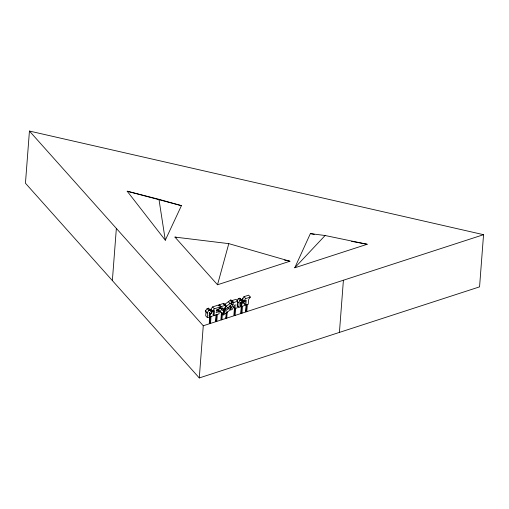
<?xml version="1.0" encoding="UTF-8"?>
<svg xmlns="http://www.w3.org/2000/svg" width="509" height="509" viewBox="0 0 509 509"><rect width="100%" height="100%" fill="white"/><g stroke="black" fill="none" stroke-linecap="round" stroke-linejoin="round"><path stroke-width="0.76" d="M29.439 131.055L25.45 183.227L199.28 377.945L479.561 286.86L483.55 234.687L29.439 131.055L203.269 325.773L199.28 377.945M112.362 280.586L116.357 228.414M209.816 316.254L209.288 323.164L209.74 323.673L210.287 313.557L209.67 312.551L209.326 317.069L207.392 317.699L207.767 312.831L206.978 312.965L205.28 311.056L207.125 308.613L208.474 308.174L210.949 310.961L211.642 313.595L211.75 312.125L210.052 310.223L211.337 309.803M210.51 323.419L211.038 316.515M212.832 310.547L213.685 311.502L213.36 315.758L210.268 316.763L208.983 315.326M214.085 315.516L214.461 310.56L212.533 311.164L210.828 309.262L212.635 306.914L218.813 304.904L220.518 306.812L218.787 309.192L216.376 309.975L216.319 310.668L217.96 310.14L216.096 312.577L219.188 311.572L219.01 313.919L214.085 315.516L212.807 314.085M216.032 314.982L215.561 321.122L216.02 321.631L216.548 314.727L216.09 314.218M216.789 321.383L217.318 314.473M218.635 305.852L219.5 304.719L223.362 303.466L225.748 305.705L224.87 307.894L222.859 310.363L224.113 311.731L222.42 313.646L221.956 319.703L221.504 319.194M223.998 304.407L224.049 303.797M231.156 306.895L229.158 310.713L223.508 314.956L224.908 311.241L231.156 306.895L229.877 305.464M224.851 305.362L224.895 304.751M232.562 301.843L230.564 305.654L224.914 309.905L226.314 306.183L232.562 301.843L230.857 299.935L224.361 304.63M226.747 312.405L226.301 318.29L225.843 317.781L226.238 312.634M226.747 318.144L227.211 312.081L226.759 311.572M234.477 308.079L233.892 315.166L234.344 315.675L234.929 308.588L234.477 308.079L235.203 307.843M237.709 301.22L233.847 302.473L232.142 300.564L236.004 299.311L237.709 301.22L237.2 307.85L234.884 308.607L235.19 304.605L232.085 309.58L230.195 310.127L233.44 304.465L232.187 304.878L231.334 303.924M235.113 315.427L235.654 308.352M237.239 304.089L237.13 305.47L238.836 307.379L240.572 306.812L240.897 302.518L241.75 303.65L241.202 313.449L240.744 312.94L241.33 305.909M238.836 307.379L239.205 302.537L238.339 302.817L237.493 301.862M242.507 306.183L241.972 313.194L241.52 312.685M240.172 298.509L242.144 300.666L242.818 303.37L243.207 303.243L243.315 301.85L241.61 299.941L242.768 299.566M244.199 300.329L245.052 301.283L244.734 305.457L241.737 306.431L240.458 304.999M245.822 305.101L246.191 300.278L243.875 301.029L242.169 299.12L244.002 296.671L248.634 295.163L250.339 297.071L248.608 299.451L248.233 304.318L245.822 305.101L244.543 303.676M246.553 304.974L246.025 311.877L245.573 311.368L246.101 304.465L246.611 304.846M246.801 311.629L247.336 304.611M339.42 332.402L343.41 280.23M217.515 284.766L228.796 243.639L289.926 261.238L217.515 284.766L174.95 237.092L228.796 243.639M230.628 300.488L230.857 299.935M294.762 267.798L310.375 233.612L325.105 235.514L367.174 244.263L294.762 267.798L325.105 235.514M165.298 240.229L181.427 205.661L158.967 199.324L127.186 191.212L165.298 240.229L158.967 199.324M219.169 308.708L218.196 309.707L219.901 311.616L222.662 308.359L222.7 307.926L219.474 308.893L221.199 306.628L225.061 305.375L225.748 305.705M232.187 304.878L233.847 302.473M237.06 300.342L238.32 298.624L239.911 298.255L242.316 301.175M238.339 302.817L240.019 300.533L241.272 300.125L242.144 300.666M243.875 301.029L245.707 298.579L250.339 297.071M206.978 312.965L208.83 310.522L210.179 310.083L210.949 310.961M212.533 311.164L214.334 308.817L220.518 306.812M242.169 299.12L243.327 298.745M211.75 312.125L213.685 311.502M243.315 301.85L245.052 301.283M209.288 323.164L210.058 322.91M225.843 317.781L226.295 317.635M203.269 325.773L483.55 234.687M205.28 311.056L206.062 310.923L205.693 315.79L207.392 317.699M310.375 233.612L314.269 234.344M351.611 241.349L367.174 244.263M174.95 237.092L176.508 237.417M284.486 260.093L289.926 261.238M127.186 191.212L181.427 205.661M218.196 309.707L219.207 310.522M219.901 311.616L222.42 313.646L221.969 313.137M224.673 304.497L226.066 306.539M244.002 296.671L245.707 298.579M239.911 298.255L241.61 300.164M239.574 298.217L241.272 300.125M241.839 301.303L242.691 302.257M242.017 301.805L242.863 302.76M241.928 301.812L243.207 303.243M238.32 298.624L240.019 300.533M240.649 302.149L241.501 303.103M240.471 302.219L241.75 303.65M240.604 303.09L241.883 304.522M241.272 306.03L241.73 306.539M230.151 300.355L231.849 302.257M233.179 306.698L234.884 308.607M234.42 308.257L234.872 308.766M228.331 301.64L230.036 303.549M229.597 306.361L230.443 307.315M227.351 307.169L228.63 308.6M224.615 304.274L226.314 306.183M223.769 303.663L225.474 305.572M223.362 303.466L225.061 305.375M224.132 308.079L224.984 309.033M224.488 308.613L225.334 309.567M223.636 308.473L224.914 309.905M219.5 304.719L221.199 306.628M223.209 309.332L224.908 311.241M221.625 307.773L222.478 308.728M222.955 309.688L224.66 311.591M222.84 310.299L224.113 311.731M220.569 308.18L221.848 309.612M223.037 312.488L223.89 313.442M222.726 313.137L223.578 314.085M220.715 311.737L221.549 312.672M222.229 313.525L223.508 314.956M217.108 309.186L219.188 311.572M212.635 306.914L214.334 308.817M207.125 308.613L208.83 310.522M209.434 312.602L210.287 313.557M209.581 313.639L210.433 314.594M208.474 308.174L209.593 310.369M221.434 312.711L220.925 319.378L221.377 319.887L221.886 313.22L221.434 312.711"/></g></svg>
